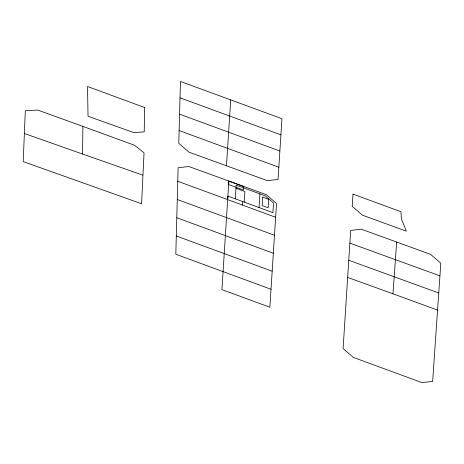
<?xml version="1.0" encoding="UTF-8"?>
<svg xmlns="http://www.w3.org/2000/svg" width="464" height="464" viewBox="0 0 464 464"><rect width="100%" height="100%" fill="white"/><g stroke="black" fill="none" stroke-linecap="round" stroke-linejoin="round"><path stroke-width="0.7" d="M142.697 175.096L82.592 154.048L82.876 126.382L37.688 110.043L25.323 110.786L23.2 161.611L141.572 203.76L144.043 152.847L134.647 145.296L82.876 126.382M271.011 289.252L175.815 254.255L178.118 167.73L188.802 166.501L266.307 194.665L276.521 203.493L269.868 307.232L221.943 289.623L228.851 181.059L243.704 186.522L243.478 190.037L228.648 184.585L228.874 181.064M179.121 130.552L178.785 143.399L189.097 152.221L267.293 180.624L278.052 179.469L281.955 118.703L180.455 81.449L179.121 130.552L278.835 167.22M226.473 165.805L230.712 99.818M227.679 199.624L227.905 196.11L272.896 212.657L273.516 202.988L265.269 195.86L236.193 185.165L235.312 198.836M242.504 205.076L242.73 201.562M244.209 202.107L244.888 191.557L235.996 188.285M259.04 207.559L259.921 193.894M348.76 260.269L343.105 348.551L353.284 357.384L421.805 382.551L432.639 381.449L440.8 263.204L430.604 254.371L361.444 229.233L350.685 230.388L348.76 260.269L438.753 292.975M396.662 242.034L392.979 293.811L437.552 310.085M24.267 133.458L82.592 154.048M347.664 277.426L392.979 293.811M349.873 243.13L439.936 275.865M180.003 97.811L280.929 134.862M179.568 114.167L279.873 151.032M177.277 199.508L274.485 235.254M176.796 217.755L273.325 253.24M176.308 235.985L272.165 271.225M177.758 181.262L275.651 217.268M144.611 107.532L144.229 131.851L133.876 132.629L88.038 116.284L87.522 86.507L144.611 107.532M262.746 197.125L262.201 205.564L268.134 207.744L268.679 199.305L262.746 197.125M353.017 194.114L352.217 206.37L362.43 215.192L406.348 231.153L401.406 218.892L400.948 211.746L353.017 194.114"/></g></svg>
